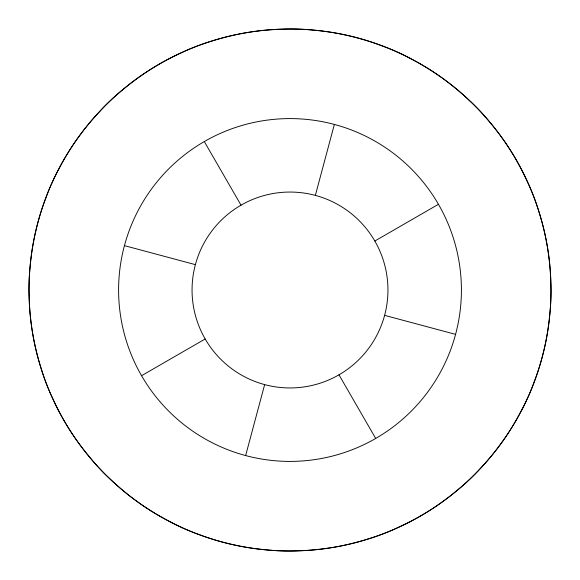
<?xml version="1.0" encoding="UTF-8"?>
<svg xmlns="http://www.w3.org/2000/svg" width="580" height="580" viewBox="0 0 580 580"><rect width="100%" height="100%" fill="white"/><g stroke="black" fill="none" stroke-linecap="round" stroke-linejoin="round"><path stroke-width="0.87" d="M245.637 455.568L264.647 384.613M315.353 195.387L334.363 124.432M141.556 375.702L205.175 338.974M374.825 241.026L438.444 204.298M124.432 245.637L195.387 264.647M384.613 315.353L455.568 334.363M204.298 141.556A171.412 171.412 0 0 1 461.412 290A171.412 171.412 0 0 1 204.298 438.444A171.412 171.412 0 0 1 204.298 141.556L241.026 205.175A97.947 97.947 0 0 0 241.026 374.825A97.947 97.947 0 0 0 387.947 290A97.947 97.947 0 0 0 241.026 205.175M338.974 374.825L375.702 438.444M29.247 298.787C29.942 322.19 33.908 345.528 40.984 367.843A208.909 208.909 0 0 0 52.454 397.902C62.053 419.253 74.646 439.292 89.719 457.2A208.851 208.851 0 0 0 111.831 480.588C128.869 496.647 148.168 510.342 168.947 521.123A208.582 208.582 0 0 0 198.309 534.26C220.197 542.568 243.267 547.839 266.597 549.847A208.974 208.974 0 0 0 298.787 550.753C322.19 550.058 345.528 546.092 367.843 539.016A208.909 208.909 0 0 0 397.902 527.546C419.253 517.947 439.292 505.354 457.2 490.281A208.851 208.851 0 0 0 480.588 468.169C496.647 451.131 510.342 431.832 521.123 411.053A208.582 208.582 0 0 0 534.26 381.691C542.568 359.803 547.839 336.733 549.847 313.403A208.974 208.974 0 0 0 550.753 281.213C550.058 257.81 546.092 234.472 539.016 212.157A208.909 208.909 0 0 0 527.546 182.098C517.947 160.747 505.354 140.708 490.281 122.8A208.851 208.851 0 0 0 468.169 99.412C451.131 83.353 431.832 69.658 411.053 58.877A208.582 208.582 0 0 0 381.691 45.74C359.803 37.432 336.733 32.161 313.403 30.153A208.974 208.974 0 0 0 281.213 29.247C257.81 29.942 234.472 33.908 212.157 40.984A208.909 208.909 0 0 0 182.098 52.454C160.747 62.053 140.708 74.646 122.8 89.719A208.851 208.851 0 0 0 99.412 111.831C83.353 128.869 69.658 148.168 58.877 168.947A208.582 208.582 0 0 0 45.74 198.309C37.432 220.197 32.161 243.267 30.153 266.597A208.974 208.974 0 0 0 29.247 298.787M150.742 510.748A261 261 0 0 0 550.797 300.223A261 261 0 0 0 168.454 59.029A261 261 0 0 0 150.742 510.748"/></g></svg>
